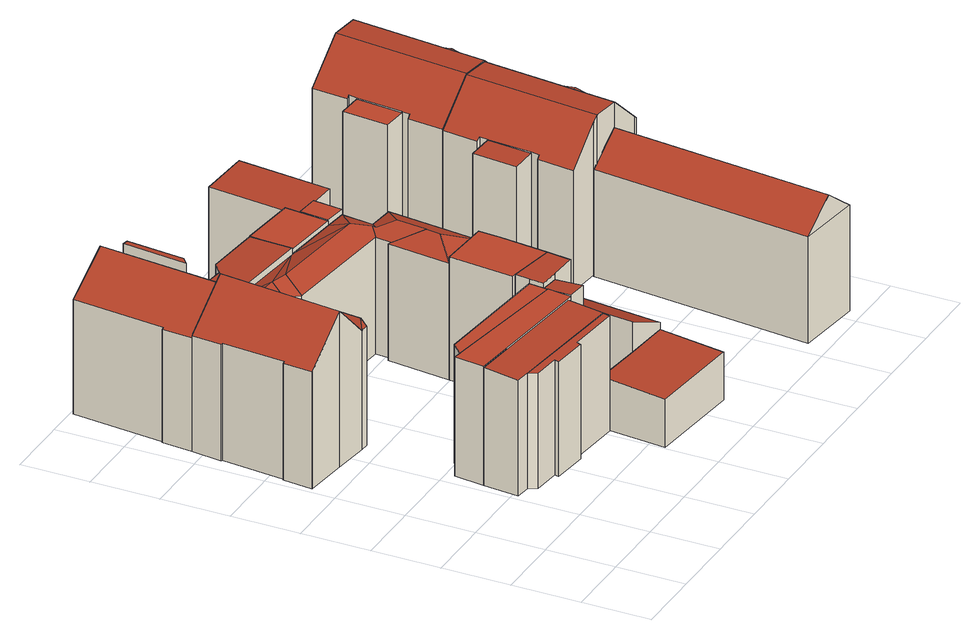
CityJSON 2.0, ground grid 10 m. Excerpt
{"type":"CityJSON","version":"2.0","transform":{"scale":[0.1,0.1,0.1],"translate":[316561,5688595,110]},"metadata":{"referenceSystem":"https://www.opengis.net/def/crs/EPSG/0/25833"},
"CityObjects":{
"building1":{"type":"Building","attributes":{"Gemeindeschluessel":14713000,"Geometrietyp2DReferenz":"3000","function":"31001_9998","roofType":"9999"},"children":["building1-1","building1-2"]},
"building1-1":{"type":"BuildingPart","attributes":{"Dachtyp_tdc":"tdcFreeFormRoof","Dachneigung":66.63,"QualitaetDacherkennung":43,"Geometrietyp2DReferenz":"3000","roofType":"5000","measuredHeight":18.96},"parents":["building1"],"geometry":[{"type":"MultiSurface","lod":"2","boundaries":[[[0,1,2,3,4]],[[1,5,6,2]],[[5,7,8,9,6]],[[10,7,5]],[[11,10,5,1]],[[11,1,0]],[[10,11,0,7]],[[3,2,6,9]],[[4,8,7,0]],[[4,3,9,8]]],"semantics":{"surfaces":[{"type":"WallSurface"},{"type":"RoofSurface"},{"type":"GroundSurface"},{"type":"ClosureSurface"}],"values":[0,0,0,1,1,1,1,2,0,3]}}]},
"building1-2":{"type":"BuildingPart","attributes":{"Dachtyp_tdc":"tdcGableRoof","Dachneigung":40.72,"QualitaetDacherkennung":69,"Geometrietyp2DReferenz":"3000","roofType":"3100","measuredHeight":22.96},"parents":["building1"],"geometry":[{"type":"MultiSurface","lod":"2","boundaries":[[[12,13,14,15]],[[13,16,17,14]],[[16,18,19,17]],[[18,20,21,19]],[[20,22,23,21]],[[22,24,25,23]],[[24,26,27,25]],[[26,28,29,27]],[[28,4,3,29]],[[8,30,31,9]],[[30,32,33,31]],[[32,34,35,33]],[[34,12,15,35]],[[30,8,4,28,26,24]],[[24,22,20,18,16,13,12,34,32,30]],[[15,14,17,19,21,23,25,27,29,3,9,31,33,35]],[[8,9,3,4]]],"semantics":{"surfaces":[{"type":"WallSurface"},{"type":"RoofSurface"},{"type":"GroundSurface"},{"type":"ClosureSurface"}],"values":[0,0,0,0,0,0,0,0,0,0,0,0,0,1,1,2,3]}}]},
"building2":{"type":"Building","attributes":{"Gemeindeschluessel":14713000,"Geometrietyp2DReferenz":"3000","function":"31001_9998","roofType":"9999"},"children":["building2-1","building2-2","building2-3"]},
"building2-1":{"type":"BuildingPart","attributes":{"Dachtyp_tdc":"tdcPolyFlatRoof","Dachneigung":0,"QualitaetDacherkennung":52,"Geometrietyp2DReferenz":"3000","roofType":"1000","measuredHeight":4.07},"parents":["building2"],"geometry":[{"type":"MultiSurface","lod":"2","boundaries":[[[36,37,38,39]],[[37,40,41,38]],[[42,43,44,45]],[[43,36,39,44]],[[43,42,40,37,36]],[[39,38,41,45,44]],[[45,41,40,42]]],"semantics":{"surfaces":[{"type":"WallSurface"},{"type":"RoofSurface"},{"type":"GroundSurface"},{"type":"ClosureSurface"}],"values":[0,0,0,0,1,2,3]}}]},
"building2-2":{"type":"BuildingPart","attributes":{"Dachtyp_tdc":"tdcPolyFlatRoof","Dachneigung":3.88,"QualitaetDacherkennung":75,"Geometrietyp2DReferenz":"3000","roofType":"2100","measuredHeight":17.4},"parents":["building2"],"geometry":[{"type":"MultiSurface","lod":"2","boundaries":[[[46,47,48,41,40]],[[49,50,51,52]],[[50,53,54,51]],[[53,55,56,54]],[[55,57,42,45,56]],[[55,53,50,49,47,46,57]],[[45,41,48,52,51,54,56]],[[46,40,42,57]],[[40,41,45,42]],[[49,52,48,47]]],"semantics":{"surfaces":[{"type":"WallSurface"},{"type":"RoofSurface"},{"type":"GroundSurface"},{"type":"ClosureSurface"}],"values":[0,0,0,0,0,1,2,0,3,3]}}]},
"building2-3":{"type":"BuildingPart","attributes":{"Dachtyp_tdc":"tdcPolyFlatRoof","Dachneigung":7.54,"QualitaetDacherkennung":39,"Geometrietyp2DReferenz":"3000","roofType":"2100","measuredHeight":17.08},"parents":["building2"],"geometry":[{"type":"MultiSurface","lod":"2","boundaries":[[[58,59,60,61]],[[59,62,63,60]],[[62,64,65,63]],[[64,66,67,65]],[[66,68,69,67]],[[68,49,52,69]],[[58,61,48,47]],[[47,49,68,66,64,62,59,58]],[[61,60,63,65,67,69,52,48]],[[47,48,52,49]]],"semantics":{"surfaces":[{"type":"WallSurface"},{"type":"RoofSurface"},{"type":"GroundSurface"},{"type":"ClosureSurface"}],"values":[0,0,0,0,0,0,0,1,2,3]}}]},
"building3":{"type":"Building","attributes":{"Gemeindeschluessel":14713000,"Geometrietyp2DReferenz":"3000","function":"31001_9998","roofType":"9999"},"children":["building3-1","building3-2"]},
"building3-1":{"type":"BuildingPart","attributes":{"Dachtyp_tdc":"tdcPolyFlatRoof","Dachneigung":3.87,"QualitaetDacherkennung":71,"Geometrietyp2DReferenz":"3000","roofType":"2100","measuredHeight":19.29},"parents":["building3"],"geometry":[{"type":"MultiSurface","lod":"2","boundaries":[[[70,71,72,73,74]],[[71,75,76,72]],[[75,77,78,79,76]],[[77,75,71,70]],[[73,72,76,79]],[[74,78,77,70]],[[74,73,79,78]]],"semantics":{"surfaces":[{"type":"WallSurface"},{"type":"RoofSurface"},{"type":"GroundSurface"},{"type":"ClosureSurface"}],"values":[0,0,0,1,2,0,3]}}]},
"building3-2":{"type":"BuildingPart","attributes":{"Dachtyp_tdc":"tdcGableRoof","Dachneigung":35.86,"QualitaetDacherkennung":72,"Geometrietyp2DReferenz":"3000","roofType":"3100","measuredHeight":21.64},"parents":["building3"],"geometry":[{"type":"MultiSurface","lod":"2","boundaries":[[[80,81,27,82]],[[81,83,84,27]],[[83,85,23,84]],[[85,86,21,23]],[[86,87,88,21]],[[87,89,90,88]],[[89,91,92,90]],[[91,93,94,92]],[[93,74,73,94]],[[78,80,82,79]],[[93,91,89,87,86,85,83]],[[83,81,80,78,74,93]],[[82,27,84,23,21,88,90,92,94,73,79]],[[79,73,74,78]]],"semantics":{"surfaces":[{"type":"WallSurface"},{"type":"RoofSurface"},{"type":"GroundSurface"},{"type":"ClosureSurface"}],"values":[0,0,0,0,0,0,0,0,0,0,1,1,2,3]}}]},
"building4":{"type":"Building","attributes":{"Gemeindeschluessel":14713000,"Geometrietyp2DReferenz":"3000","function":"31001_9998","roofType":"9999"},"children":["building4-1","building4-2","building4-3","building4-4","building4-5"]},
"building4-1":{"type":"BuildingPart","attributes":{"Dachtyp_tdc":"tdcPolyFlatRoof","Dachneigung":0,"QualitaetDacherkennung":70,"Geometrietyp2DReferenz":"3000","roofType":"1000","measuredHeight":17.5},"parents":["building4"],"geometry":[{"type":"MultiSurface","lod":"2","boundaries":[[[95,96,97,98]],[[96,99,100,97]],[[101,102,99,96,95]],[[98,97,100,103,104]],[[105,102,101]],[[104,103,105,101]],[[103,100,99,102,105]],[[98,104,101,95]]],"semantics":{"surfaces":[{"type":"WallSurface"},{"type":"RoofSurface"},{"type":"GroundSurface"},{"type":"ClosureSurface"}],"values":[0,0,1,2,0,3,3,3]}}]},
"building4-2":{"type":"BuildingPart","attributes":{"Dachtyp_tdc":"tdcPolyFlatRoof","Dachneigung":5.98,"QualitaetDacherkennung":79,"Geometrietyp2DReferenz":"3000","roofType":"2100","measuredHeight":17.86},"parents":["building4"],"geometry":[{"type":"MultiSurface","lod":"2","boundaries":[[[106,107,44,108]],[[107,109,110,111,44]],[[105,101,112,109,107,106]],[[108,44,111,104,103]],[[112,110,109]],[[105,103,104,101]],[[101,104,111,110,112]],[[108,103,105,106]]],"semantics":{"surfaces":[{"type":"WallSurface"},{"type":"RoofSurface"},{"type":"GroundSurface"},{"type":"ClosureSurface"}],"values":[0,0,1,2,0,3,3,3]}}]},
"building4-3":{"type":"BuildingPart","attributes":{"Dachtyp_tdc":"tdcPolyFlatRoof","Dachneigung":3.1,"QualitaetDacherkennung":62,"Geometrietyp2DReferenz":"3000","roofType":"2100","measuredHeight":18.53},"parents":["building4"],"geometry":[{"type":"MultiSurface","lod":"2","boundaries":[[[113,114,115,100,99]],[[116,117,118,119]],[[116,120,106,108,117]],[[116,119,121,114,113,122,120]],[[108,103,100,115,118,117]],[[122,102,105,106,120]],[[105,103,108,106]],[[99,102,122,113]],[[103,105,102,99,100]],[[118,115,114,121,119]]],"semantics":{"surfaces":[{"type":"WallSurface"},{"type":"RoofSurface"},{"type":"GroundSurface"},{"type":"ClosureSurface"}],"values":[0,0,0,1,2,0,3,0,3,3]}}]},
"building4-4":{"type":"BuildingPart","attributes":{"Dachtyp_tdc":"tdcPolyFlatRoof","Dachneigung":2.71,"QualitaetDacherkennung":87,"Geometrietyp2DReferenz":"3000","roofType":"2100","measuredHeight":18.52},"parents":["building4"],"geometry":[{"type":"MultiSurface","lod":"2","boundaries":[[[123,124,125,126]],[[124,119,118,125]],[[127,128,115,114]],[[127,129,130,128]],[[129,123,126,130]],[[129,127,114,121,119,124,123]],[[126,125,118,115,128,130]],[[114,115,118,119,121]]],"semantics":{"surfaces":[{"type":"WallSurface"},{"type":"RoofSurface"},{"type":"GroundSurface"},{"type":"ClosureSurface"}],"values":[0,0,0,0,0,1,2,3]}}]},
"building4-5":{"type":"BuildingPart","attributes":{"Dachtyp_tdc":"tdcPolyFlatRoof","Dachneigung":0,"QualitaetDacherkennung":76,"Geometrietyp2DReferenz":"3000","roofType":"1000","measuredHeight":17.59},"parents":["building4"],"geometry":[{"type":"MultiSurface","lod":"2","boundaries":[[[131,132,95,98,133]],[[110,134,54,111]],[[134,131,133,54]],[[134,110,112,135,132,131]],[[133,98,104,111,54]],[[101,95,132,135]],[[101,104,98,95]],[[112,101,135]],[[111,104,101,112,110]]],"semantics":{"surfaces":[{"type":"WallSurface"},{"type":"RoofSurface"},{"type":"GroundSurface"},{"type":"ClosureSurface"}],"values":[0,0,0,1,2,0,3,0,3]}}]},
"building5":{"type":"Building","attributes":{"Dachtyp_tdc":"tdcPolyFlatRoof","Gemeindeschluessel":14713000,"Dachneigung":2.59,"QualitaetDacherkennung":84,"Geometrietyp2DReferenz":"3000","function":"31001_9998","roofType":"2100","measuredHeight":17.96},"geometry":[{"type":"MultiSurface","lod":"2","boundaries":[[[136,137,138,139]],[[137,140,141,138]],[[140,142,143,141]],[[142,144,145,143]],[[144,146,147,145]],[[146,136,139,147]],[[146,144,142,140,137,136]],[[139,138,141,143,145,147]]],"semantics":{"surfaces":[{"type":"WallSurface"},{"type":"RoofSurface"},{"type":"GroundSurface"}],"values":[0,0,0,0,0,0,1,2]}}]},
"building6":{"type":"Building","attributes":{"Dachtyp_tdc":"tdcPolyFlatRoof","Gemeindeschluessel":14713000,"Dachneigung":2.63,"QualitaetDacherkennung":83,"Geometrietyp2DReferenz":"3000","function":"31001_9998","roofType":"2100","measuredHeight":7.54},"geometry":[{"type":"MultiSurface","lod":"2","boundaries":[[[148,149,150,151]],[[149,152,153,150]],[[152,154,155,153]],[[154,156,157,155]],[[156,158,159,157]],[[158,148,151,159]],[[158,156,154,152,149,148]],[[151,150,153,155,157,159]]],"semantics":{"surfaces":[{"type":"WallSurface"},{"type":"RoofSurface"},{"type":"GroundSurface"}],"values":[0,0,0,0,0,0,1,2]}}]},
"building7":{"type":"Building","attributes":{"Dachtyp_tdc":"tdcFreeFormRoof","Gemeindeschluessel":14713000,"Dachneigung":22.61,"QualitaetDacherkennung":20,"Geometrietyp2DReferenz":"3000","function":"31001_9998","roofType":"5000","measuredHeight":18.68},"geometry":[{"type":"MultiSurface","lod":"2","boundaries":[[[160,161,162,163]],[[161,164,165,162]],[[164,166,167,165]],[[166,168,169,167]],[[168,170,171,169]],[[170,172,126,171]],[[172,173,130,126]],[[173,174,175,130]],[[174,176,177,175]],[[176,178,179,177]],[[178,180,181,179]],[[180,182,183,181]],[[182,184,185,183]],[[184,160,163,185]],[[186,187,184,182]],[[188,186,182,180]],[[189,190,188,180,178]],[[191,192,193,189,178,176]],[[194,191,176,174]],[[195,194,174,173]],[[195,173,172]],[[192,191,194,195,172,170]],[[193,192,170,168]],[[190,189,193,168,166]],[[164,190,166]],[[161,190,164]],[[161,188,190]],[[161,186,188]],[[160,186,161]],[[186,160,187]],[[187,160,184]],[[163,162,165,167,169,171,126,130,175,177,179,181,183,185]]],"semantics":{"surfaces":[{"type":"WallSurface"},{"type":"RoofSurface"},{"type":"GroundSurface"}],"values":[0,0,0,0,0,0,0,0,0,0,0,0,0,0,1,1,1,1,1,1,1,1,1,1,1,1,1,1,1,1,0,2]}}]},
"building8":{"type":"Building","attributes":{"Dachtyp_tdc":"tdcPolyFlatRoof","Gemeindeschluessel":14713000,"Dachneigung":0,"QualitaetDacherkennung":83,"Geometrietyp2DReferenz":"3000","function":"31001_9998","roofType":"1000","measuredHeight":17.73},"geometry":[{"type":"MultiSurface","lod":"2","boundaries":[[[196,197,198,199]],[[197,200,201,198]],[[200,202,203,201]],[[202,196,199,203]],[[202,200,197,196]],[[199,198,201,203]]],"semantics":{"surfaces":[{"type":"WallSurface"},{"type":"RoofSurface"},{"type":"GroundSurface"}],"values":[0,0,0,0,1,2]}}]},
"building9":{"type":"Building","attributes":{"Dachtyp_tdc":"tdcPolyFlatRoof","Gemeindeschluessel":14713000,"Dachneigung":26.4,"QualitaetDacherkennung":72,"Geometrietyp2DReferenz":"3000","function":"31001_9998","roofType":"2100","measuredHeight":11.44},"geometry":[{"type":"MultiSurface","lod":"2","boundaries":[[[204,205,206,207]],[[205,208,209,206]],[[208,210,211,209]],[[210,212,213,211]],[[212,214,215,213]],[[214,204,207,215]],[[214,212,210,208,205,204]],[[207,206,209,211,213,215]]],"semantics":{"surfaces":[{"type":"WallSurface"},{"type":"RoofSurface"},{"type":"GroundSurface"}],"values":[0,0,0,0,0,0,1,2]}}]},
"building10":{"type":"Building","attributes":{"Gemeindeschluessel":14713000,"Geometrietyp2DReferenz":"3000","function":"31001_9998","roofType":"9999"},"children":["building10-1","building10-2"]},
"building10-1":{"type":"BuildingPart","attributes":{"Dachtyp_tdc":"tdcPolyFlatRoof","Dachneigung":0,"QualitaetDacherkennung":77,"Geometrietyp2DReferenz":"3000","roofType":"1000","measuredHeight":17.41},"parents":["building10"],"geometry":[{"type":"MultiSurface","lod":"2","boundaries":[[[216,217,218,219]],[[217,220,221,222,218]],[[223,216,219,224,225]],[[223,220,217,216]],[[219,218,222,224]],[[225,221,220,223]],[[225,224,222,221]]],"semantics":{"surfaces":[{"type":"WallSurface"},{"type":"RoofSurface"},{"type":"GroundSurface"},{"type":"ClosureSurface"}],"values":[0,0,0,1,2,0,3]}}]},
"building10-2":{"type":"BuildingPart","attributes":{"Dachtyp_tdc":"tdcPolyFlatRoof","Dachneigung":3.4,"QualitaetDacherkennung":73,"Geometrietyp2DReferenz":"3000","roofType":"2100","measuredHeight":17.25},"parents":["building10"],"geometry":[{"type":"MultiSurface","lod":"2","boundaries":[[[226,225,224,227]],[[221,228,229,222]],[[228,230,231,229]],[[230,232,233,231]],[[232,226,227,233]],[[232,230,228,221,225,226]],[[227,224,222,229,231,233]],[[221,222,224,225]]],"semantics":{"surfaces":[{"type":"WallSurface"},{"type":"RoofSurface"},{"type":"GroundSurface"},{"type":"ClosureSurface"}],"values":[0,0,0,0,0,1,2,3]}}]},
"building11":{"type":"Building","attributes":{"Dachtyp_tdc":"tdcGableRoof","Gemeindeschluessel":14713000,"Dachneigung":38.54,"QualitaetDacherkennung":92,"Geometrietyp2DReferenz":"3000","function":"31001_9998","roofType":"3100","measuredHeight":19.57},"geometry":[{"type":"MultiSurface","lod":"2","boundaries":[[[234,235,236,237]],[[235,238,239,236]],[[238,240,241,239]],[[240,234,237,241]],[[238,235,242]],[[234,240,243]],[[235,234,243,242]],[[240,238,242,243]],[[237,236,239,241]]],"semantics":{"surfaces":[{"type":"WallSurface"},{"type":"RoofSurface"},{"type":"GroundSurface"}],"values":[0,0,0,0,0,0,1,1,2]}}]},
"building12":{"type":"Building","attributes":{"Gemeindeschluessel":14713000,"Geometrietyp2DReferenz":"3000","function":"31001_9998","roofType":"9999"},"children":["building12-1","building12-2","building12-3"]},
"building12-1":{"type":"BuildingPart","attributes":{"Dachtyp_tdc":"tdcPolyFlatRoof","Dachneigung":2.58,"QualitaetDacherkennung":80,"Geometrietyp2DReferenz":"3000","roofType":"2100","measuredHeight":18.13},"parents":["building12"],"geometry":[{"type":"MultiSurface","lod":"2","boundaries":[[[244,245,246,247]],[[248,249,250,251]],[[249,244,247,250]],[[249,248,245,244]],[[247,246,251,250]],[[251,246,245,248]]],"semantics":{"surfaces":[{"type":"WallSurface"},{"type":"RoofSurface"},{"type":"GroundSurface"},{"type":"ClosureSurface"}],"values":[0,0,0,1,2,3]}}]},
"building12-2":{"type":"BuildingPart","attributes":{"Dachtyp_tdc":"tdcGableRoof","Dachneigung":10.71,"QualitaetDacherkennung":58,"Geometrietyp2DReferenz":"3000","roofType":"3100","measuredHeight":18.7},"parents":["building12"],"geometry":[{"type":"MultiSurface","lod":"2","boundaries":[[[252,253,254,255]],[[253,256,257,254]],[[258,252,255,259]],[[252,258,260,261,262]],[[256,253,262,261,263]],[[252,262,253]],[[255,254,257,259]],[[259,257,256,258]],[[263,261,260]],[[256,263,260,258]]],"semantics":{"surfaces":[{"type":"WallSurface"},{"type":"RoofSurface"},{"type":"GroundSurface"},{"type":"ClosureSurface"}],"values":[0,0,0,1,1,0,2,3,0,3]}}]},
"building12-3":{"type":"BuildingPart","attributes":{"Dachtyp_tdc":"tdcCutGableRoof","Dachneigung":44.22,"QualitaetDacherkennung":80,"Geometrietyp2DReferenz":"3000","roofType":"9999","measuredHeight":23.37},"parents":["building12"],"geometry":[{"type":"MultiSurface","lod":"2","boundaries":[[[264,265,259,266]],[[265,258,259]],[[267,257,256]],[[267,268,269,257]],[[268,270,271,269]],[[270,272,273,271]],[[272,274,275,273]],[[274,276,277,275]],[[276,278,279,277]],[[278,280,281,279]],[[280,282,283,281]],[[282,284,248,251,283]],[[285,246,245]],[[285,286,287,246]],[[286,288,289,287]],[[288,290,291,289]],[[290,292,293,291]],[[292,294,295,293]],[[294,264,266,295]],[[272,270,268,267,263,260,265,264,294]],[[292,290,288,286,285,284,282,280,278,276,274]],[[294,292,274,272]],[[266,259,257,269,271,273,275,277,279,281,283,251,246,287,289,291,293,295]],[[256,263,267]],[[260,258,265]],[[256,257,259,258]],[[256,258,260,263]],[[285,245,248,284]],[[245,246,251,248]]],"semantics":{"surfaces":[{"type":"WallSurface"},{"type":"RoofSurface"},{"type":"GroundSurface"},{"type":"ClosureSurface"}],"values":[0,0,0,0,0,0,0,0,0,0,0,0,0,0,0,0,0,0,0,1,1,1,2,0,0,3,3,0,3]}}]},
"building13":{"type":"Building","attributes":{"Gemeindeschluessel":14713000,"Geometrietyp2DReferenz":"3000","function":"31001_9998","roofType":"9999"},"children":["building13-1","building13-2","building13-3"]},
"building13-1":{"type":"BuildingPart","attributes":{"Dachtyp_tdc":"tdcGableRoof","Dachneigung":12.61,"QualitaetDacherkennung":68,"Geometrietyp2DReferenz":"3000","roofType":"3100","measuredHeight":18.63},"parents":["building13"],"geometry":[{"type":"MultiSurface","lod":"2","boundaries":[[[296,297,298,299]],[[297,300,301,298]],[[302,296,299,303]],[[302,304,305,306,296]],[[297,306,305,307,300]],[[296,306,297]],[[299,298,301,303]],[[302,303,301,300]],[[305,304,307]],[[307,304,302,300]]],"semantics":{"surfaces":[{"type":"WallSurface"},{"type":"RoofSurface"},{"type":"GroundSurface"},{"type":"ClosureSurface"}],"values":[0,0,0,1,1,0,2,3,0,3]}}]},
"building13-2":{"type":"BuildingPart","attributes":{"Dachtyp_tdc":"tdcPolyFlatRoof","Dachneigung":2.87,"QualitaetDacherkennung":73,"Geometrietyp2DReferenz":"3000","roofType":"2100","measuredHeight":18.19},"parents":["building13"],"geometry":[{"type":"MultiSurface","lod":"2","boundaries":[[[308,309,310,311]],[[312,313,314,315]],[[313,308,311,314]],[[313,312,309,308]],[[311,310,315,314]],[[315,310,309,312]]],"semantics":{"surfaces":[{"type":"WallSurface"},{"type":"RoofSurface"},{"type":"GroundSurface"},{"type":"ClosureSurface"}],"values":[0,0,0,1,2,3]}}]},
"building13-3":{"type":"BuildingPart","attributes":{"Dachtyp_tdc":"tdcCutGableRoof","Dachneigung":44.09,"QualitaetDacherkennung":82,"Geometrietyp2DReferenz":"3000","roofType":"9999","measuredHeight":23.36},"parents":["building13"],"geometry":[{"type":"MultiSurface","lod":"2","boundaries":[[[316,317,303,318]],[[317,302,303]],[[319,320,321,301,300]],[[320,322,323,321]],[[322,324,325,323]],[[324,326,327,325]],[[326,328,329,327]],[[328,330,331,329]],[[330,332,312,315,331]],[[333,310,309]],[[333,334,335,310]],[[334,336,337,335]],[[336,338,339,337]],[[338,340,341,339]],[[340,342,343,341]],[[342,316,318,343]],[[322,320,319,307,304,317,316,342]],[[340,338,336,334,333,344,332,330,328,326,324]],[[342,340,324,322]],[[318,303,301,321,323,325,327,329,331,315,310,335,337,339,341,343]],[[300,307,319]],[[304,302,317]],[[300,301,303,302]],[[300,302,304,307]],[[312,332,344]],[[333,309,312,344]],[[309,310,315,312]]],"semantics":{"surfaces":[{"type":"WallSurface"},{"type":"RoofSurface"},{"type":"GroundSurface"},{"type":"ClosureSurface"}],"values":[0,0,0,0,0,0,0,0,0,0,0,0,0,0,0,0,1,1,1,2,0,0,3,3,0,0,3]}}]}
},
"vertices":[
[139,520,183],[150,508,183],[150,508,7],[139,520,7],[139,520,182],[140,423,183],[140,423,7],[129,424,183],[129,424,182],[129,424,7],[135,429,197],[143,506,197],
[14,480,179],[16,480,181],[16,480,7],[14,480,7],[25,572,180],[25,572,7],[23,573,179],[23,573,7],[28,617,178],[28,617,7],[30,617,180],[30,617,7],[96,610,237],[96,610,7],[148,605,182],[148,605,7],[143,555,182],[143,555,7],[76,430,237],[76,430,7],[11,437,181],[11,437,7],[10,437,180],[10,437,7],
[389,214,49],[384,163,49],[384,163,8],[389,214,8],[311,171,49],[311,171,8],[316,222,49],[352,218,49],[352,218,8],[316,222,8],
[311,171,179],[310,169,179],[310,169,8],[129,189,179],[108,191,179],[108,191,8],[129,189,8],[113,243,182],[113,243,8],[220,232,182],[220,232,8],[316,222,182],
[309,159,178],[230,167,178],[230,167,8],[309,159,8],[228,161,177],[228,161,8],[176,167,177],[176,167,8],[177,173,178],[177,173,8],[137,177,178],[137,177,8],
[167,783,200],[177,782,199],[177,782,7],[167,783,7],[167,783,185],[169,698,199],[169,698,7],[157,688,200],[157,688,185],[157,688,7],
[153,653,185],[148,605,185],[153,653,7],[95,610,223],[95,610,7],[30,617,176],[28,617,175],[32,661,174],[32,661,7],[34,661,176],[34,661,7],[48,796,176],[48,796,7],[113,789,223],[113,789,7],
[130,285,183],[148,302,183],[148,302,8],[130,285,8],[330,284,183],[330,284,8],[327,256,183],[328,263,183],[328,263,8],[327,256,8],[328,263,182],
[356,260,182],[352,218,186],[356,260,8],[323,221,186],[323,221,184],[323,221,8],[326,247,184],
[330,284,190],[332,305,190],[332,305,8],[393,256,193],[393,256,8],[397,291,8],[397,291,193],[356,260,191],[388,293,193],[328,263,190],
[407,394,193],[405,363,193],[405,363,8],[407,394,8],[326,306,190],[326,306,8],[336,401,190],[336,401,8],
[118,287,184],[130,285,184],[118,287,8],[113,243,184],[327,256,184],
[148,605,189],[153,653,187],[153,653,9],[148,605,9],[175,650,187],[175,650,9],[193,664,186],[193,664,9],[276,656,186],[276,656,9],[269,592,189],[269,592,9],
[451,157,85],[442,62,80],[442,62,9],[451,157,9],[301,76,80],[301,76,9],[309,159,84],[309,159,9],[311,171,85],[311,171,9],[384,163,85],[384,163,9],
[148,605,180],[269,592,180],[269,592,8],[148,605,8],[355,583,180],[355,583,8],[388,579,180],[388,579,8],[383,533,180],[383,533,8],[421,529,180],[421,529,8],[407,394,180],[336,401,180],[346,493,180],[346,493,8],[352,492,180],[352,492,8],[354,515,180],[354,515,8],[178,534,180],[178,534,8],[165,553,180],[165,553,8],[143,555,180],[143,555,8],[178,576,190],[145,580,190],[197,566,194],[369,527,186],[350,549,194],[381,456,194],[385,499,194],[368,521,186],[378,454,195],[375,433,195],
[361,647,187],[355,583,187],[355,583,10],[361,647,10],[269,592,187],[269,592,10],[276,656,187],[276,656,10],
[393,256,129],[405,363,129],[405,363,15],[393,256,15],[471,356,96],[471,356,15],[451,157,95],[451,157,15],[384,163,129],[384,163,15],[389,214,129],[389,214,15],
[388,579,188],[355,583,188],[355,583,14],[388,579,14],[359,625,188],[359,625,182],[359,625,14],[392,622,188],[392,622,14],[392,622,184],
[431,618,186],[431,618,14],[361,647,182],[361,647,14],[373,762,182],[373,762,14],[445,754,186],[445,754,14],
[728,329,181],[694,6,181],[694,6,24],[728,329,24],[596,17,182],[596,17,24],[630,339,182],[630,339,24],[645,12,220],[679,334,220],
[563,479,205],[599,475,207],[599,475,26],[563,479,26],[593,410,207],[557,413,205],[557,413,26],[593,410,26],
[768,491,201],[755,371,200],[755,371,26],[768,491,26],[736,373,200],[736,373,26],[749,494,201],[749,494,26],[744,453,208],[742,432,212],[762,430,212],[740,414,209],
[752,524,208],[749,494,208],[752,524,26],[736,373,209],[731,328,209],[731,328,26],[728,329,212],[728,329,26],[680,334,257],[680,334,26],[638,338,259],[638,338,26],[630,339,252],[630,339,26],[581,344,204],[581,344,26],[587,398,204],[587,398,26],[591,398,209],[591,398,26],[593,410,209],[599,475,208],[600,487,208],[600,487,26],[595,488,204],[595,488,26],[601,540,204],[601,540,26],[657,534,259],[657,534,26],[700,529,257],[700,529,26],
[787,675,199],[773,554,199],[773,554,27],[787,675,27],[755,556,199],[755,556,27],[767,676,199],[767,676,27],[763,633,209],[761,617,213],[780,615,213],[760,600,209],
[583,674,207],[618,671,208],[618,671,27],[583,674,27],[612,603,208],[577,607,207],[577,607,27],[612,603,27],
[772,721,209],[767,676,209],[772,721,27],[755,556,209],[752,524,209],[752,524,27],[701,529,258],[701,529,27],[658,534,260],[658,534,27],[601,540,205],[601,540,27],[606,592,205],[606,592,27],[611,592,210],[611,592,27],[612,603,209],[618,671,210],[620,683,210],[620,683,27],[616,683,206],[616,683,27],[621,736,206],[621,736,27],[677,730,260],[677,730,27],[721,726,258],[721,726,27],[612,603,210]
]}
